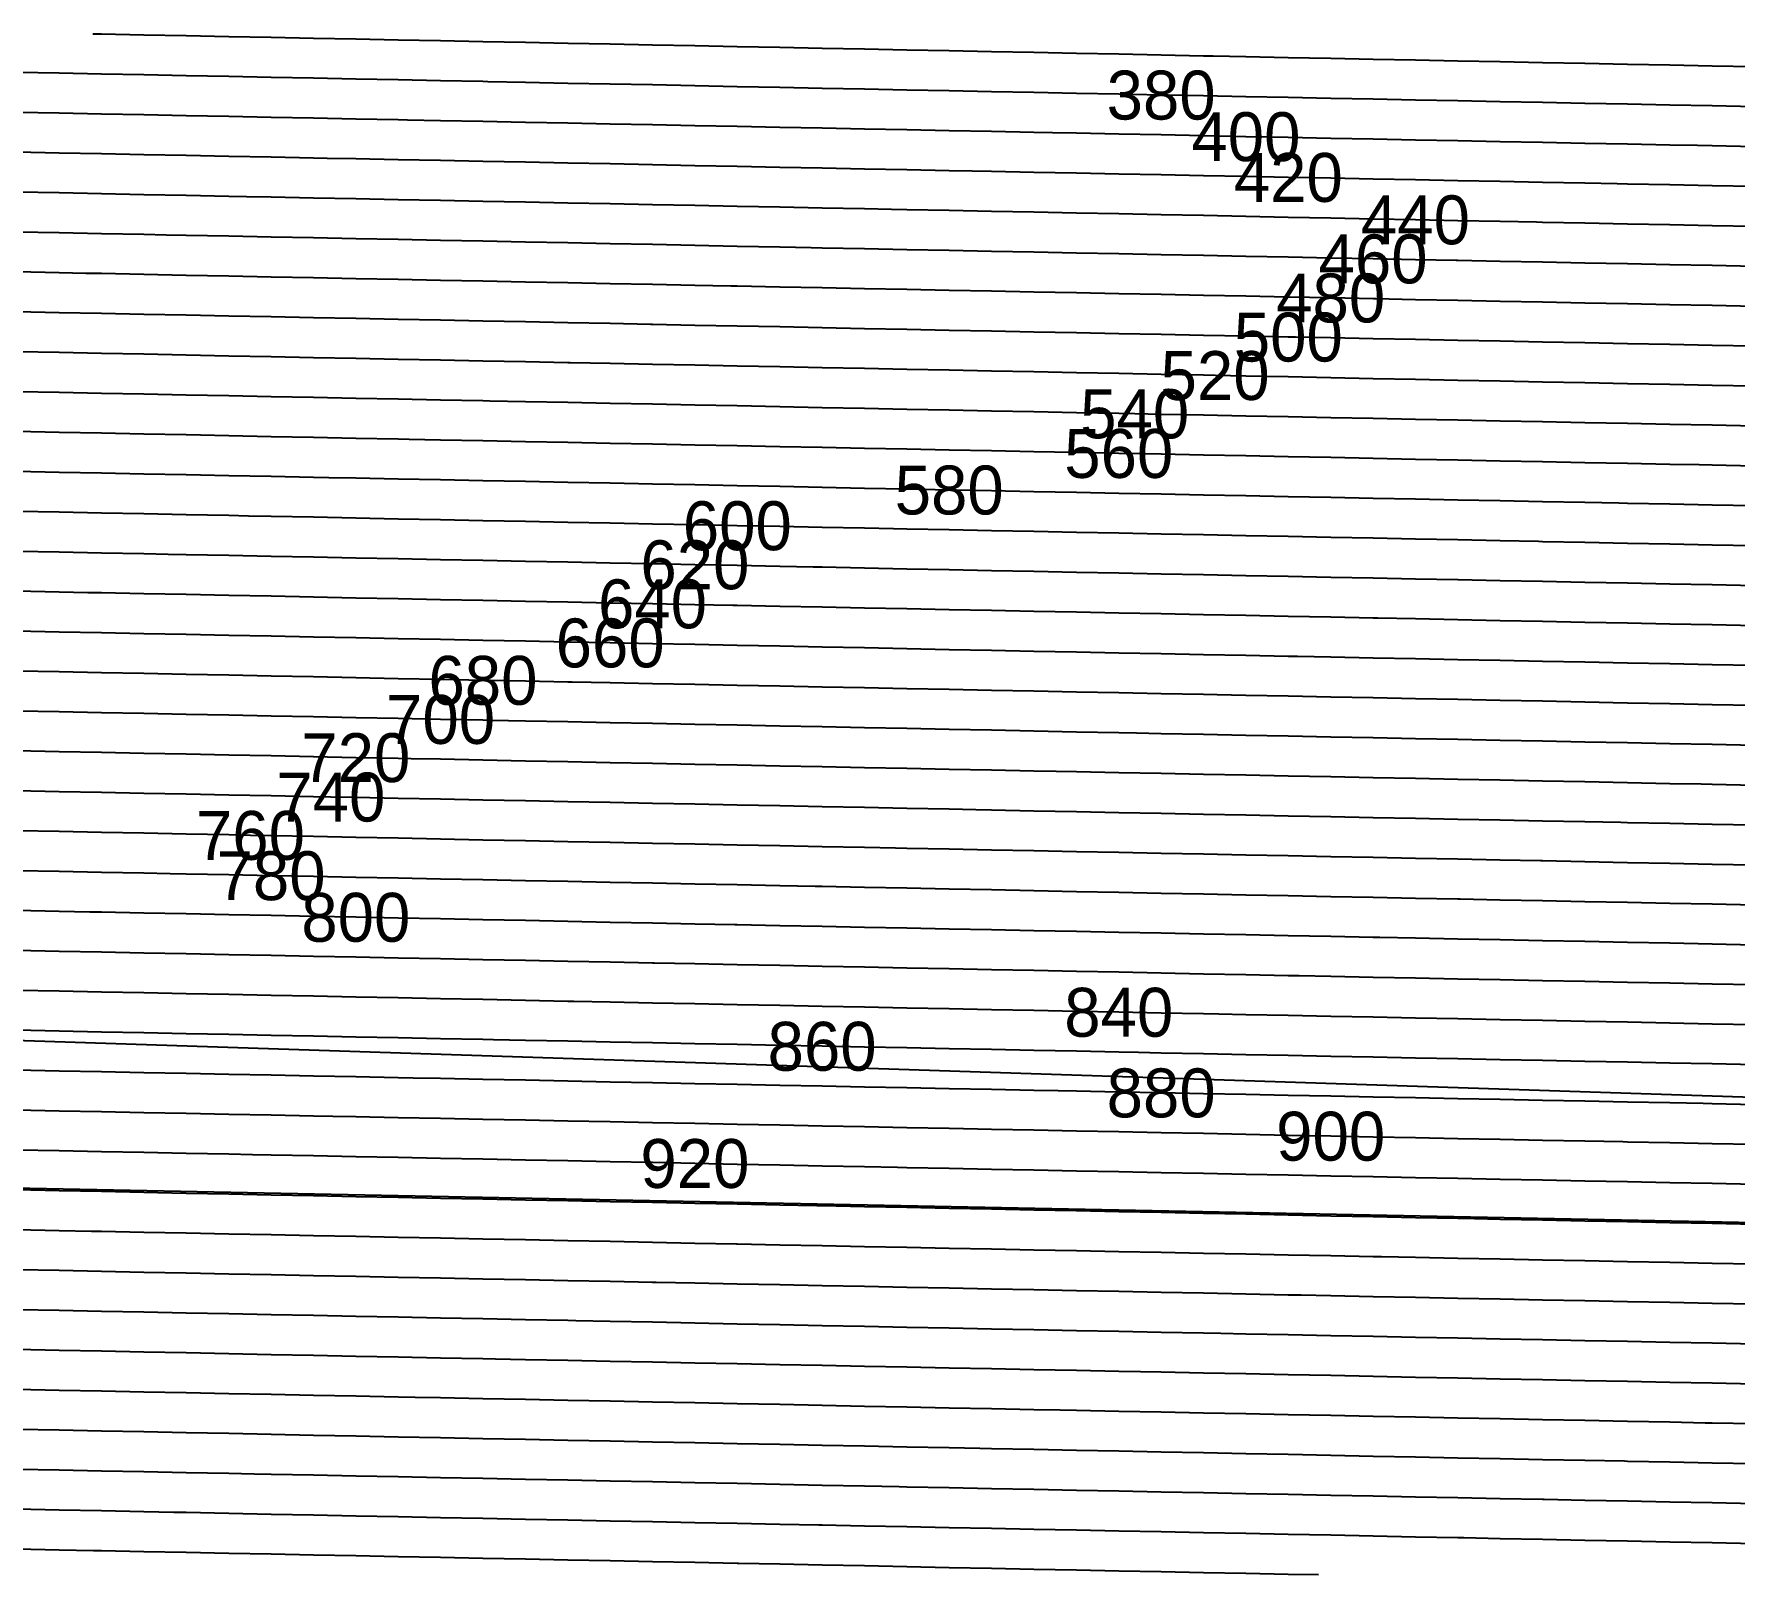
# Model space of a CAD drawing. Header units: metres. Extents: x 2416 to 4584, y 31 to 133.
# Drawn here: x 3425.2 to 3512.1, y 32.7 to 111.5 of the extents above; entities that cross this region are included whole.
import ezdxf
from ezdxf.enums import TextEntityAlignment as Align

# ---------------------------------------------------------------- set-up
doc = ezdxf.new("R2010")
doc.units = ezdxf.units.M
for name, color, linetype in [('Vs_1000', 7, 'Continuous'), ('Vs_1020', 7, 'Continuous'), ('Vs_1040', 7, 'Continuous'), ('Vs_1060', 7, 'Continuous'), ('Vs_1080', 7, 'Continuous'), ('Vs_1100', 7, 'Continuous'), ('Vs_1120', 7, 'Continuous'), ('Vs_360', 7, 'Continuous'), ('Vs_380', 7, 'Continuous'), ('Vs_400', 7, 'Continuous'), ('Vs_420', 7, 'Continuous'), ('Vs_440', 7, 'Continuous'), ('Vs_460', 7, 'Continuous'), ('Vs_480', 7, 'Continuous'), ('Vs_500', 7, 'Continuous'), ('Vs_520', 7, 'Continuous'), ('Vs_540', 7, 'Continuous'), ('Vs_560', 7, 'Continuous'), ('Vs_580', 7, 'Continuous'), ('Vs_600', 7, 'Continuous'), ('Vs_620', 7, 'Continuous'), ('Vs_640', 7, 'Continuous'), ('Vs_660', 7, 'Continuous'), ('Vs_680', 7, 'Continuous'), ('Vs_700', 7, 'Continuous'), ('Vs_720', 7, 'Continuous'), ('Vs_740', 7, 'Continuous'), ('Vs_760', 7, 'Continuous'), ('Vs_780', 7, 'Continuous'), ('Vs_800', 7, 'Continuous'), ('Vs_820', 7, 'Continuous'), ('Vs_840', 7, 'Continuous'), ('Vs_860', 7, 'Continuous'), ('Vs_880', 7, 'Continuous'), ('Vs_900', 7, 'Continuous'), ('Vs_920', 7, 'Continuous'), ('Vs_940', 7, 'Continuous'), ('Vs_960', 7, 'Continuous'), ('Vs_980', 7, 'Continuous')]:
    doc.layers.add(name, color=color, linetype=linetype)

msp = doc.modelspace()

# ---------------------------------------------------------------- linework, layer by layer
at = {"layer": 'Vs_1000'}
msp.add_lwpolyline([(3513.174, 44.525), (3511.006, 44.568), (3508.838, 44.611), (3506.67, 44.654), (3504.502, 44.696), (3502.334, 44.739), (3500.166, 44.782), (3497.998, 44.825), (3495.83, 44.868), (3493.662, 44.911), (3491.494, 44.954), (3489.326, 44.997), (3487.158, 45.04), (3485.874, 45.065), (3484.989, 45.083), (3482.821, 45.126), (3480.653, 45.169), (3478.485, 45.212), (3476.317, 45.255), (3474.149, 45.297), (3471.981, 45.34), (3469.813, 45.383), (3467.645, 45.426), (3465.477, 45.469), (3463.309, 45.512), (3461.141, 45.555), (3458.973, 45.598), (3456.805, 45.641), (3454.637, 45.684), (3452.881, 45.719), (3452.468, 45.727), (3450.3, 45.77), (3448.132, 45.813), (3445.964, 45.856), (3443.796, 45.898), (3441.628, 45.941), (3439.46, 45.984), (3437.292, 46.027), (3435.124, 46.07), (3432.956, 46.113), (3430.788, 46.156), (3428.62, 46.199), (3426.452, 46.242), (3424.284, 46.285)], dxfattribs=at)
at = {"layer": 'Vs_1020'}
msp.add_lwpolyline([(3513.174, 42.484), (3511.006, 42.526), (3508.838, 42.569), (3506.67, 42.612), (3504.502, 42.655), (3502.334, 42.698), (3500.166, 42.741), (3497.998, 42.784), (3495.83, 42.827), (3493.662, 42.87), (3491.494, 42.913), (3489.326, 42.956), (3487.158, 42.999), (3484.989, 43.042), (3482.821, 43.085), (3481.762, 43.106), (3480.653, 43.127), (3478.485, 43.17), (3476.317, 43.213), (3474.149, 43.256), (3471.981, 43.299), (3469.813, 43.342), (3467.645, 43.385), (3465.477, 43.428), (3463.309, 43.471), (3461.141, 43.514), (3458.973, 43.557), (3456.805, 43.6), (3454.637, 43.643), (3452.468, 43.686), (3450.3, 43.728), (3448.77, 43.759), (3448.132, 43.771), (3445.964, 43.814), (3443.796, 43.857), (3441.628, 43.9), (3439.46, 43.943), (3437.292, 43.986), (3435.124, 44.029), (3432.956, 44.072), (3430.788, 44.115), (3428.62, 44.158), (3426.452, 44.201), (3424.284, 44.244)], dxfattribs=at)
at = {"layer": 'Vs_1040'}
msp.add_lwpolyline([(3513.174, 40.442), (3511.006, 40.485), (3510.643, 40.492), (3508.838, 40.528), (3506.67, 40.571), (3504.502, 40.614), (3502.334, 40.657), (3500.166, 40.7), (3497.998, 40.743), (3495.83, 40.786), (3493.662, 40.829), (3491.494, 40.872), (3489.326, 40.915), (3487.158, 40.957), (3484.989, 41), (3482.821, 41.043), (3480.653, 41.086), (3478.485, 41.129), (3477.65, 41.146), (3476.317, 41.172), (3474.149, 41.215), (3471.981, 41.258), (3469.813, 41.301), (3467.645, 41.344), (3465.477, 41.387), (3463.309, 41.43), (3461.141, 41.473), (3458.973, 41.516), (3456.805, 41.558), (3454.637, 41.601), (3452.468, 41.644), (3450.3, 41.687), (3448.132, 41.73), (3445.964, 41.773), (3444.658, 41.799), (3443.796, 41.816), (3441.628, 41.859), (3439.46, 41.902), (3437.292, 41.945), (3435.124, 41.988), (3432.956, 42.031), (3430.788, 42.074), (3428.62, 42.117), (3426.452, 42.159), (3424.284, 42.202)], dxfattribs=at)
at = {"layer": 'Vs_1060'}
msp.add_lwpolyline([(3513.174, 38.401), (3511.006, 38.444), (3508.838, 38.487), (3506.67, 38.53), (3506.531, 38.533), (3504.502, 38.573), (3502.334, 38.616), (3500.166, 38.659), (3497.998, 38.702), (3495.83, 38.745), (3493.662, 38.787), (3491.494, 38.83), (3489.326, 38.873), (3487.158, 38.916), (3484.989, 38.959), (3482.821, 39.002), (3480.653, 39.045), (3478.485, 39.088), (3476.317, 39.131), (3474.149, 39.174), (3473.539, 39.186), (3471.981, 39.217), (3469.813, 39.26), (3467.645, 39.303), (3465.477, 39.346), (3463.309, 39.388), (3461.141, 39.431), (3458.973, 39.474), (3456.805, 39.517), (3454.637, 39.56), (3452.468, 39.603), (3450.3, 39.646), (3448.132, 39.689), (3445.964, 39.732), (3443.796, 39.775), (3441.628, 39.818), (3440.546, 39.839), (3439.46, 39.861), (3437.292, 39.904), (3435.124, 39.947), (3432.956, 39.989), (3430.788, 40.032), (3428.62, 40.075), (3426.452, 40.118), (3424.284, 40.161)], dxfattribs=at)
at = {"layer": 'Vs_1080'}
msp.add_lwpolyline([(3513.174, 36.36), (3511.006, 36.403), (3508.838, 36.446), (3506.67, 36.489), (3504.502, 36.532), (3502.42, 36.573), (3502.334, 36.575), (3500.166, 36.617), (3497.998, 36.66), (3495.83, 36.703), (3493.662, 36.746), (3491.494, 36.789), (3489.326, 36.832), (3487.158, 36.875), (3484.989, 36.918), (3482.821, 36.961), (3480.653, 37.004), (3478.485, 37.047), (3476.317, 37.09), (3474.149, 37.133), (3471.981, 37.176), (3469.813, 37.218), (3469.427, 37.226), (3467.645, 37.261), (3465.477, 37.304), (3463.309, 37.347), (3461.141, 37.39), (3458.973, 37.433), (3456.805, 37.476), (3454.637, 37.519), (3452.468, 37.562), (3450.3, 37.605), (3448.132, 37.648), (3445.964, 37.691), (3443.796, 37.734), (3441.628, 37.777), (3439.46, 37.819), (3437.292, 37.862), (3436.434, 37.879), (3435.124, 37.905), (3432.956, 37.948), (3430.788, 37.991), (3428.62, 38.034), (3426.452, 38.077), (3424.284, 38.12)], dxfattribs=at)
at = {"layer": 'Vs_1100'}
msp.add_lwpolyline([(3513.174, 34.319), (3511.006, 34.362), (3508.838, 34.405), (3506.67, 34.447), (3504.502, 34.49), (3502.334, 34.533), (3500.166, 34.576), (3498.308, 34.613), (3497.998, 34.619), (3495.83, 34.662), (3493.662, 34.705), (3491.494, 34.748), (3489.326, 34.791), (3487.158, 34.834), (3484.989, 34.877), (3482.821, 34.92), (3480.653, 34.963), (3478.485, 35.006), (3476.317, 35.048), (3474.149, 35.091), (3471.981, 35.134), (3469.813, 35.177), (3467.645, 35.22), (3465.477, 35.263), (3465.315, 35.266), (3463.309, 35.306), (3461.141, 35.349), (3458.973, 35.392), (3456.805, 35.435), (3454.637, 35.478), (3452.468, 35.521), (3450.3, 35.564), (3448.132, 35.607), (3445.964, 35.649), (3443.796, 35.692), (3441.628, 35.735), (3439.46, 35.778), (3437.292, 35.821), (3435.124, 35.864), (3432.956, 35.907), (3432.322, 35.92), (3430.788, 35.95), (3428.62, 35.993), (3426.452, 36.036), (3424.284, 36.079)], dxfattribs=at)
at = {"layer": 'Vs_1120'}
msp.add_lwpolyline([(3490.876, 32.719), (3489.326, 32.75), (3487.158, 32.793), (3484.989, 32.836), (3482.821, 32.878), (3480.653, 32.921), (3478.485, 32.964), (3476.317, 33.007), (3474.149, 33.05), (3471.981, 33.093), (3469.813, 33.136), (3467.645, 33.179), (3465.477, 33.222), (3463.309, 33.265), (3461.203, 33.307), (3461.141, 33.308), (3458.973, 33.351), (3456.805, 33.394), (3454.637, 33.437), (3452.468, 33.479), (3450.3, 33.522), (3448.132, 33.565), (3445.964, 33.608), (3443.796, 33.651), (3441.628, 33.694), (3439.46, 33.737), (3437.292, 33.78), (3435.124, 33.823), (3432.956, 33.866), (3430.788, 33.909), (3428.62, 33.952), (3428.21, 33.96), (3426.452, 33.995), (3424.284, 34.038)], dxfattribs=at)
at = {"layer": 'Vs_360'}
msp.add_lwpolyline([(3513.174, 109.844), (3511.006, 109.887), (3508.838, 109.93), (3506.67, 109.972), (3504.502, 110.015), (3502.334, 110.058), (3500.166, 110.101), (3497.998, 110.144), (3495.83, 110.187), (3493.662, 110.23), (3491.494, 110.273), (3489.326, 110.316), (3487.158, 110.359), (3485.484, 110.392), (3484.989, 110.402), (3482.821, 110.445), (3480.653, 110.488), (3478.485, 110.531), (3476.317, 110.573), (3474.149, 110.616), (3471.981, 110.659), (3469.813, 110.702), (3467.645, 110.745), (3465.477, 110.788), (3463.309, 110.831), (3461.141, 110.874), (3458.973, 110.917), (3456.805, 110.96), (3454.637, 111.003), (3452.491, 111.045), (3452.468, 111.046), (3450.3, 111.089), (3448.132, 111.132), (3445.964, 111.174), (3443.796, 111.217), (3441.628, 111.26), (3439.46, 111.303), (3437.292, 111.346), (3435.124, 111.389), (3432.956, 111.432), (3430.788, 111.475), (3428.62, 111.518), (3428.171, 111.527)], dxfattribs=at)
at = {"layer": 'Vs_380'}
msp.add_lwpolyline([(3513.174, 107.802), (3511.006, 107.845), (3508.838, 107.888), (3506.67, 107.931), (3504.502, 107.974), (3502.334, 108.017), (3500.166, 108.06), (3497.998, 108.103), (3495.83, 108.146), (3493.662, 108.189), (3491.494, 108.232), (3489.326, 108.275), (3487.158, 108.318), (3484.989, 108.361), (3482.821, 108.403), (3481.372, 108.432), (3480.653, 108.446), (3478.485, 108.489), (3476.317, 108.532), (3474.149, 108.575), (3471.981, 108.618), (3469.813, 108.661), (3467.645, 108.704), (3465.477, 108.747), (3463.309, 108.79), (3461.141, 108.833), (3458.973, 108.876), (3456.805, 108.919), (3454.637, 108.962), (3452.468, 109.004), (3450.3, 109.047), (3448.379, 109.085), (3448.132, 109.09), (3445.964, 109.133), (3443.796, 109.176), (3441.628, 109.219), (3439.46, 109.262), (3437.292, 109.305), (3435.124, 109.348), (3432.956, 109.391), (3430.788, 109.434), (3428.62, 109.477), (3426.452, 109.52), (3424.284, 109.563)], dxfattribs=at)
at = {"layer": 'Vs_400'}
msp.add_lwpolyline([(3513.174, 105.761), (3511.006, 105.804), (3510.253, 105.819), (3508.838, 105.847), (3506.67, 105.89), (3504.502, 105.933), (3502.334, 105.976), (3500.166, 106.019), (3497.998, 106.062), (3495.83, 106.105), (3493.662, 106.148), (3491.494, 106.191), (3489.326, 106.233), (3487.158, 106.276), (3484.989, 106.319), (3482.821, 106.362), (3480.653, 106.405), (3478.485, 106.448), (3477.26, 106.472), (3476.317, 106.491), (3474.149, 106.534), (3471.981, 106.577), (3469.813, 106.62), (3467.645, 106.663), (3465.477, 106.706), (3463.309, 106.749), (3461.141, 106.792), (3458.973, 106.834), (3456.805, 106.877), (3454.637, 106.92), (3452.468, 106.963), (3450.3, 107.006), (3448.132, 107.049), (3445.964, 107.092), (3444.267, 107.126), (3443.796, 107.135), (3441.628, 107.178), (3439.46, 107.221), (3437.292, 107.264), (3435.124, 107.307), (3432.956, 107.35), (3430.788, 107.393), (3428.62, 107.435), (3426.452, 107.478), (3424.284, 107.521)], dxfattribs=at)
at = {"layer": 'Vs_420'}
msp.add_lwpolyline([(3513.174, 103.72), (3511.006, 103.763), (3508.838, 103.806), (3506.67, 103.849), (3506.141, 103.859), (3504.502, 103.892), (3502.334, 103.935), (3500.166, 103.978), (3497.998, 104.021), (3495.83, 104.063), (3493.662, 104.106), (3491.494, 104.149), (3489.326, 104.192), (3487.158, 104.235), (3484.989, 104.278), (3482.821, 104.321), (3480.653, 104.364), (3478.485, 104.407), (3476.317, 104.45), (3474.149, 104.493), (3473.148, 104.513), (3471.981, 104.536), (3469.813, 104.579), (3467.645, 104.622), (3465.477, 104.664), (3463.309, 104.707), (3461.141, 104.75), (3458.973, 104.793), (3456.805, 104.836), (3454.637, 104.879), (3452.468, 104.922), (3450.3, 104.965), (3448.132, 105.008), (3445.964, 105.051), (3443.796, 105.094), (3441.628, 105.137), (3440.155, 105.166), (3439.46, 105.18), (3437.292, 105.223), (3435.124, 105.265), (3432.956, 105.308), (3430.788, 105.351), (3428.62, 105.394), (3426.452, 105.437), (3424.284, 105.48)], dxfattribs=at)
at = {"layer": 'Vs_440'}
msp.add_lwpolyline([(3513.174, 101.679), (3511.006, 101.722), (3508.838, 101.765), (3506.67, 101.808), (3504.502, 101.851), (3502.334, 101.893), (3502.029, 101.899), (3500.166, 101.936), (3497.998, 101.979), (3495.83, 102.022), (3493.662, 102.065), (3491.494, 102.108), (3489.326, 102.151), (3487.158, 102.194), (3484.989, 102.237), (3482.821, 102.28), (3480.653, 102.323), (3478.485, 102.366), (3476.317, 102.409), (3474.149, 102.452), (3471.981, 102.494), (3469.813, 102.537), (3469.036, 102.553), (3467.645, 102.58), (3465.477, 102.623), (3463.309, 102.666), (3461.141, 102.709), (3458.973, 102.752), (3456.805, 102.795), (3454.637, 102.838), (3452.468, 102.881), (3450.3, 102.924), (3448.132, 102.967), (3445.964, 103.01), (3443.796, 103.053), (3441.628, 103.095), (3439.46, 103.138), (3437.292, 103.181), (3436.044, 103.206), (3435.124, 103.224), (3432.956, 103.267), (3430.788, 103.31), (3428.62, 103.353), (3426.452, 103.396), (3424.284, 103.439)], dxfattribs=at)
at = {"layer": 'Vs_460'}
msp.add_lwpolyline([(3513.174, 99.638), (3511.006, 99.681), (3508.838, 99.723), (3506.67, 99.766), (3504.502, 99.809), (3502.334, 99.852), (3500.166, 99.895), (3497.998, 99.938), (3497.917, 99.94), (3495.83, 99.981), (3493.662, 100.024), (3491.494, 100.067), (3489.326, 100.11), (3487.158, 100.153), (3484.989, 100.196), (3482.821, 100.239), (3480.653, 100.282), (3478.485, 100.324), (3476.317, 100.367), (3474.149, 100.41), (3471.981, 100.453), (3469.813, 100.496), (3467.645, 100.539), (3465.477, 100.582), (3464.924, 100.593), (3463.309, 100.625), (3461.141, 100.668), (3458.973, 100.711), (3456.805, 100.754), (3454.637, 100.797), (3452.468, 100.84), (3450.3, 100.883), (3448.132, 100.925), (3445.964, 100.968), (3443.796, 101.011), (3441.628, 101.054), (3439.46, 101.097), (3437.292, 101.14), (3435.124, 101.183), (3432.956, 101.226), (3431.932, 101.246), (3430.788, 101.269), (3428.62, 101.312), (3426.452, 101.355), (3424.284, 101.398)], dxfattribs=at)
at = {"layer": 'Vs_480'}
msp.add_lwpolyline([(3513.174, 97.596), (3511.006, 97.639), (3508.838, 97.682), (3506.67, 97.725), (3504.502, 97.768), (3502.334, 97.811), (3500.166, 97.854), (3497.998, 97.897), (3495.83, 97.94), (3493.805, 97.98), (3493.662, 97.983), (3491.494, 98.026), (3489.326, 98.069), (3487.158, 98.112), (3484.989, 98.154), (3482.821, 98.197), (3480.653, 98.24), (3478.485, 98.283), (3476.317, 98.326), (3474.149, 98.369), (3471.981, 98.412), (3469.813, 98.455), (3467.645, 98.498), (3465.477, 98.541), (3463.309, 98.584), (3461.141, 98.627), (3460.812, 98.633), (3458.973, 98.67), (3456.805, 98.713), (3454.637, 98.755), (3452.468, 98.798), (3450.3, 98.841), (3448.132, 98.884), (3445.964, 98.927), (3443.796, 98.97), (3441.628, 99.013), (3439.46, 99.056), (3437.292, 99.099), (3435.124, 99.142), (3432.956, 99.185), (3430.788, 99.228), (3428.62, 99.271), (3427.823, 99.286), (3426.452, 99.314), (3424.284, 99.357)], dxfattribs=at)
at = {"layer": 'Vs_500'}
msp.add_lwpolyline([(3513.174, 95.555), (3511.006, 95.598), (3508.838, 95.641), (3506.67, 95.684), (3504.502, 95.727), (3502.334, 95.77), (3500.166, 95.813), (3497.998, 95.856), (3495.83, 95.899), (3493.662, 95.942), (3491.494, 95.984), (3489.693, 96.02), (3489.326, 96.027), (3487.158, 96.07), (3484.989, 96.113), (3482.821, 96.156), (3480.653, 96.199), (3478.485, 96.242), (3476.317, 96.285), (3474.149, 96.328), (3471.981, 96.371), (3469.813, 96.414), (3467.645, 96.457), (3465.477, 96.5), (3463.309, 96.543), (3461.141, 96.585), (3458.973, 96.628), (3456.805, 96.671), (3456.7, 96.673), (3454.637, 96.714), (3452.468, 96.757), (3450.3, 96.8), (3448.132, 96.843), (3445.964, 96.886), (3443.796, 96.929), (3441.628, 96.972), (3439.46, 97.015), (3437.292, 97.058), (3435.124, 97.101), (3432.956, 97.144), (3430.788, 97.186), (3428.62, 97.229), (3426.452, 97.272), (3424.284, 97.315)], dxfattribs=at)
at = {"layer": 'Vs_520'}
msp.add_lwpolyline([(3513.174, 93.514), (3511.006, 93.557), (3508.838, 93.6), (3506.67, 93.643), (3504.502, 93.686), (3502.334, 93.729), (3500.166, 93.772), (3497.998, 93.814), (3495.83, 93.857), (3493.662, 93.9), (3491.494, 93.943), (3489.326, 93.986), (3487.158, 94.029), (3485.581, 94.06), (3484.989, 94.072), (3482.821, 94.115), (3480.653, 94.158), (3478.485, 94.201), (3476.317, 94.244), (3474.149, 94.287), (3471.981, 94.33), (3469.813, 94.373), (3467.645, 94.415), (3465.477, 94.458), (3463.309, 94.501), (3461.141, 94.544), (3458.973, 94.587), (3456.805, 94.63), (3454.637, 94.673), (3452.589, 94.714), (3452.468, 94.716), (3450.3, 94.759), (3448.132, 94.802), (3445.964, 94.845), (3443.796, 94.888), (3441.628, 94.931), (3439.46, 94.974), (3437.292, 95.016), (3435.124, 95.059), (3432.956, 95.102), (3430.788, 95.145), (3428.62, 95.188), (3426.452, 95.231), (3424.284, 95.274)], dxfattribs=at)
at = {"layer": 'Vs_540'}
msp.add_lwpolyline([(3513.174, 91.473), (3511.006, 91.516), (3508.838, 91.559), (3506.67, 91.602), (3504.502, 91.644), (3502.334, 91.687), (3500.166, 91.73), (3497.998, 91.773), (3495.83, 91.816), (3493.662, 91.859), (3491.494, 91.902), (3489.326, 91.945), (3487.158, 91.988), (3484.989, 92.031), (3482.821, 92.074), (3481.469, 92.101), (3480.653, 92.117), (3478.485, 92.16), (3476.317, 92.203), (3474.149, 92.245), (3471.981, 92.288), (3469.813, 92.331), (3467.645, 92.374), (3465.477, 92.417), (3463.309, 92.46), (3461.141, 92.503), (3458.973, 92.546), (3456.805, 92.589), (3454.637, 92.632), (3452.468, 92.675), (3450.3, 92.718), (3448.477, 92.754), (3448.132, 92.761), (3445.964, 92.804), (3443.796, 92.846), (3441.628, 92.889), (3439.46, 92.932), (3437.292, 92.975), (3435.124, 93.018), (3432.956, 93.061), (3430.788, 93.104), (3428.62, 93.147), (3426.452, 93.19), (3424.284, 93.233)], dxfattribs=at)
at = {"layer": 'Vs_560'}
msp.add_lwpolyline([(3513.174, 89.432), (3511.006, 89.474), (3510.35, 89.487), (3508.838, 89.517), (3506.67, 89.56), (3504.502, 89.603), (3502.334, 89.646), (3500.166, 89.689), (3497.998, 89.732), (3495.83, 89.775), (3493.662, 89.818), (3491.494, 89.861), (3489.326, 89.904), (3487.158, 89.947), (3484.989, 89.99), (3482.821, 90.033), (3480.653, 90.075), (3478.485, 90.118), (3477.358, 90.141), (3476.317, 90.161), (3474.149, 90.204), (3471.981, 90.247), (3469.813, 90.29), (3467.645, 90.333), (3465.477, 90.376), (3463.309, 90.419), (3461.141, 90.462), (3458.973, 90.505), (3456.805, 90.548), (3454.637, 90.591), (3452.468, 90.634), (3450.3, 90.676), (3448.132, 90.719), (3445.964, 90.762), (3444.365, 90.794), (3443.796, 90.805), (3441.628, 90.848), (3439.46, 90.891), (3437.292, 90.934), (3435.124, 90.977), (3432.956, 91.02), (3430.788, 91.063), (3428.62, 91.106), (3426.452, 91.149), (3424.284, 91.192)], dxfattribs=at)
at = {"layer": 'Vs_580'}
msp.add_lwpolyline([(3513.174, 87.39), (3511.006, 87.433), (3508.838, 87.476), (3506.67, 87.519), (3506.239, 87.528), (3504.502, 87.562), (3502.334, 87.605), (3500.166, 87.648), (3497.998, 87.691), (3495.83, 87.734), (3493.662, 87.777), (3491.494, 87.82), (3489.326, 87.863), (3487.158, 87.905), (3484.989, 87.948), (3482.821, 87.991), (3480.653, 88.034), (3478.485, 88.077), (3476.317, 88.12), (3474.149, 88.163), (3473.246, 88.181), (3471.981, 88.206), (3469.813, 88.249), (3467.645, 88.292), (3465.477, 88.335), (3463.309, 88.378), (3461.141, 88.421), (3458.973, 88.464), (3456.805, 88.506), (3454.637, 88.549), (3452.468, 88.592), (3450.3, 88.635), (3448.132, 88.678), (3445.964, 88.721), (3443.796, 88.764), (3441.628, 88.807), (3440.253, 88.834), (3439.46, 88.85), (3437.292, 88.893), (3435.124, 88.936), (3432.956, 88.979), (3430.788, 89.022), (3428.62, 89.065), (3426.452, 89.108), (3424.284, 89.151)], dxfattribs=at)
at = {"layer": 'Vs_600'}
msp.add_lwpolyline([(3513.174, 85.349), (3511.006, 85.392), (3508.838, 85.435), (3506.67, 85.478), (3504.502, 85.521), (3502.334, 85.564), (3502.127, 85.568), (3500.166, 85.607), (3497.998, 85.65), (3495.83, 85.693), (3493.662, 85.735), (3491.494, 85.778), (3489.326, 85.821), (3487.158, 85.864), (3484.989, 85.907), (3482.821, 85.95), (3480.653, 85.993), (3478.485, 86.036), (3476.317, 86.079), (3474.149, 86.122), (3471.981, 86.165), (3469.813, 86.208), (3469.134, 86.221), (3467.645, 86.251), (3465.477, 86.294), (3463.309, 86.336), (3461.141, 86.379), (3458.973, 86.422), (3456.805, 86.465), (3454.637, 86.508), (3452.468, 86.551), (3450.3, 86.594), (3448.132, 86.637), (3445.964, 86.68), (3443.796, 86.723), (3441.628, 86.766), (3439.46, 86.809), (3437.292, 86.852), (3436.141, 86.874), (3435.124, 86.895), (3432.956, 86.937), (3430.788, 86.98), (3428.62, 87.023), (3426.452, 87.066), (3424.284, 87.109)], dxfattribs=at)
at = {"layer": 'Vs_620'}
msp.add_lwpolyline([(3513.174, 83.308), (3511.006, 83.351), (3508.838, 83.394), (3506.67, 83.437), (3504.502, 83.48), (3502.334, 83.523), (3500.166, 83.565), (3498.015, 83.608), (3497.998, 83.608), (3495.83, 83.651), (3493.662, 83.694), (3491.494, 83.737), (3489.326, 83.78), (3487.158, 83.823), (3484.989, 83.866), (3482.821, 83.909), (3480.653, 83.952), (3478.485, 83.995), (3476.317, 84.038), (3474.149, 84.081), (3471.981, 84.124), (3469.813, 84.166), (3467.645, 84.209), (3465.477, 84.252), (3465.022, 84.261), (3463.309, 84.295), (3461.141, 84.338), (3458.973, 84.381), (3456.805, 84.424), (3454.637, 84.467), (3452.468, 84.51), (3450.3, 84.553), (3448.132, 84.596), (3445.964, 84.639), (3443.796, 84.682), (3441.628, 84.725), (3439.46, 84.767), (3437.292, 84.81), (3435.124, 84.853), (3432.956, 84.896), (3432.031, 84.915), (3430.788, 84.939), (3428.62, 84.982), (3426.452, 85.025), (3424.284, 85.068)], dxfattribs=at)
at = {"layer": 'Vs_640'}
msp.add_lwpolyline([(3513.174, 81.267), (3511.006, 81.31), (3508.838, 81.353), (3506.67, 81.395), (3504.502, 81.438), (3502.334, 81.481), (3500.166, 81.524), (3497.998, 81.567), (3495.83, 81.61), (3493.903, 81.648), (3493.662, 81.653), (3491.494, 81.696), (3489.326, 81.739), (3487.158, 81.782), (3484.989, 81.825), (3482.821, 81.868), (3480.653, 81.911), (3478.485, 81.954), (3476.317, 81.996), (3474.149, 82.039), (3471.981, 82.082), (3469.813, 82.125), (3467.645, 82.168), (3465.477, 82.211), (3463.309, 82.254), (3461.141, 82.297), (3460.91, 82.302), (3458.973, 82.34), (3456.805, 82.383), (3454.637, 82.426), (3452.468, 82.469), (3450.3, 82.512), (3448.132, 82.555), (3445.964, 82.597), (3443.796, 82.64), (3441.628, 82.683), (3439.46, 82.726), (3437.292, 82.769), (3435.124, 82.812), (3432.956, 82.855), (3430.788, 82.898), (3428.62, 82.941), (3427.923, 82.955), (3426.452, 82.984), (3424.284, 83.027)], dxfattribs=at)
at = {"layer": 'Vs_660'}
msp.add_lwpolyline([(3513.174, 79.225), (3511.006, 79.268), (3508.838, 79.311), (3506.67, 79.354), (3504.502, 79.397), (3502.334, 79.44), (3500.166, 79.483), (3497.998, 79.526), (3495.83, 79.569), (3493.662, 79.612), (3491.494, 79.655), (3489.791, 79.688), (3489.326, 79.698), (3487.158, 79.741), (3484.989, 79.784), (3482.821, 79.826), (3480.653, 79.869), (3478.485, 79.912), (3476.317, 79.955), (3474.149, 79.998), (3471.981, 80.041), (3469.813, 80.084), (3467.645, 80.127), (3465.477, 80.17), (3463.309, 80.213), (3461.141, 80.256), (3458.973, 80.299), (3456.805, 80.342), (3456.798, 80.342), (3454.637, 80.385), (3452.468, 80.427), (3450.3, 80.47), (3448.132, 80.513), (3445.964, 80.556), (3443.796, 80.599), (3441.628, 80.642), (3439.46, 80.685), (3437.292, 80.728), (3435.124, 80.771), (3432.956, 80.814), (3430.788, 80.857), (3428.62, 80.9), (3426.452, 80.943), (3424.284, 80.986)], dxfattribs=at)
at = {"layer": 'Vs_680'}
msp.add_lwpolyline([(3513.174, 77.184), (3511.006, 77.227), (3508.838, 77.27), (3506.67, 77.313), (3504.502, 77.356), (3502.334, 77.399), (3500.166, 77.442), (3497.998, 77.485), (3495.83, 77.528), (3493.662, 77.571), (3491.494, 77.614), (3489.326, 77.656), (3487.158, 77.699), (3485.679, 77.729), (3484.989, 77.742), (3482.821, 77.785), (3480.653, 77.828), (3478.485, 77.871), (3476.317, 77.914), (3474.149, 77.957), (3471.981, 78), (3469.813, 78.043), (3467.645, 78.086), (3465.477, 78.129), (3463.309, 78.172), (3461.141, 78.215), (3458.973, 78.257), (3456.805, 78.3), (3454.637, 78.343), (3452.686, 78.382), (3452.468, 78.386), (3450.3, 78.429), (3448.132, 78.472), (3445.964, 78.515), (3443.796, 78.558), (3441.628, 78.601), (3439.46, 78.644), (3437.292, 78.687), (3435.124, 78.73), (3432.956, 78.773), (3430.788, 78.816), (3428.62, 78.859), (3426.452, 78.902), (3424.284, 78.945)], dxfattribs=at)
at = {"layer": 'Vs_700'}
msp.add_lwpolyline([(3513.174, 75.143), (3511.006, 75.186), (3508.838, 75.229), (3506.67, 75.272), (3504.502, 75.315), (3502.334, 75.358), (3500.166, 75.401), (3497.998, 75.444), (3495.83, 75.486), (3493.662, 75.529), (3491.494, 75.572), (3489.326, 75.615), (3487.158, 75.658), (3484.989, 75.701), (3482.821, 75.744), (3481.567, 75.769), (3480.653, 75.787), (3478.485, 75.83), (3476.317, 75.873), (3474.149, 75.916), (3471.981, 75.959), (3469.813, 76.002), (3467.645, 76.045), (3465.477, 76.087), (3463.309, 76.13), (3461.141, 76.173), (3458.973, 76.216), (3456.805, 76.259), (3454.637, 76.302), (3452.468, 76.345), (3450.3, 76.388), (3448.574, 76.422), (3448.132, 76.431), (3445.964, 76.474), (3443.796, 76.517), (3441.628, 76.56), (3439.46, 76.603), (3437.292, 76.646), (3435.124, 76.688), (3432.956, 76.731), (3430.788, 76.774), (3428.62, 76.817), (3426.452, 76.86), (3424.284, 76.903)], dxfattribs=at)
at = {"layer": 'Vs_720'}
msp.add_lwpolyline([(3513.174, 73.102), (3511.006, 73.145), (3510.448, 73.156), (3508.838, 73.188), (3506.67, 73.231), (3504.502, 73.274), (3502.334, 73.316), (3500.166, 73.359), (3497.998, 73.402), (3495.83, 73.445), (3493.662, 73.488), (3491.494, 73.531), (3489.326, 73.574), (3487.158, 73.617), (3484.989, 73.66), (3482.821, 73.703), (3480.653, 73.746), (3478.485, 73.789), (3477.455, 73.809), (3476.317, 73.832), (3474.149, 73.875), (3471.981, 73.917), (3469.813, 73.96), (3467.645, 74.003), (3465.477, 74.046), (3463.309, 74.089), (3461.141, 74.132), (3458.973, 74.175), (3456.805, 74.218), (3454.637, 74.261), (3452.468, 74.304), (3450.3, 74.347), (3448.132, 74.39), (3445.964, 74.433), (3444.462, 74.462), (3443.796, 74.476), (3441.628, 74.518), (3439.46, 74.561), (3437.292, 74.604), (3435.124, 74.647), (3432.956, 74.69), (3430.788, 74.733), (3428.62, 74.776), (3426.452, 74.819), (3424.284, 74.862)], dxfattribs=at)
at = {"layer": 'Vs_740'}
msp.add_lwpolyline([(3513.174, 71.061), (3511.006, 71.104), (3508.838, 71.146), (3506.67, 71.189), (3506.336, 71.196), (3504.502, 71.232), (3502.334, 71.275), (3500.166, 71.318), (3497.998, 71.361), (3495.83, 71.404), (3493.662, 71.447), (3491.494, 71.49), (3489.326, 71.533), (3487.158, 71.576), (3484.989, 71.619), (3482.821, 71.662), (3480.653, 71.705), (3478.485, 71.747), (3476.317, 71.79), (3474.149, 71.833), (3473.343, 71.849), (3471.981, 71.876), (3469.813, 71.919), (3467.645, 71.962), (3465.477, 72.005), (3463.309, 72.048), (3461.141, 72.091), (3458.973, 72.134), (3456.805, 72.177), (3454.637, 72.22), (3452.468, 72.263), (3450.3, 72.306), (3448.132, 72.348), (3445.964, 72.391), (3443.796, 72.434), (3441.628, 72.477), (3440.351, 72.503), (3439.46, 72.52), (3437.292, 72.563), (3435.124, 72.606), (3432.956, 72.649), (3430.788, 72.692), (3428.62, 72.735), (3426.452, 72.778), (3424.284, 72.821)], dxfattribs=at)
at = {"layer": 'Vs_760'}
msp.add_lwpolyline([(3513.174, 69.019), (3511.006, 69.062), (3508.838, 69.105), (3506.67, 69.148), (3504.502, 69.191), (3502.334, 69.234), (3502.224, 69.236), (3500.166, 69.277), (3497.998, 69.32), (3495.83, 69.363), (3493.662, 69.406), (3491.494, 69.449), (3489.326, 69.492), (3487.158, 69.535), (3484.989, 69.577), (3482.821, 69.62), (3480.653, 69.663), (3478.485, 69.706), (3476.317, 69.749), (3474.149, 69.792), (3471.981, 69.835), (3469.813, 69.878), (3469.231, 69.889), (3467.645, 69.921), (3465.477, 69.964), (3463.309, 70.007), (3461.141, 70.05), (3458.973, 70.093), (3456.805, 70.136), (3454.637, 70.178), (3452.468, 70.221), (3450.3, 70.264), (3448.132, 70.307), (3445.964, 70.35), (3443.796, 70.393), (3441.628, 70.436), (3439.46, 70.479), (3437.292, 70.522), (3436.239, 70.543), (3435.124, 70.565), (3432.956, 70.608), (3430.788, 70.651), (3428.62, 70.694), (3426.452, 70.737), (3424.284, 70.78)], dxfattribs=at)
at = {"layer": 'Vs_780'}
msp.add_lwpolyline([(3513.174, 66.978), (3511.006, 67.021), (3508.838, 67.064), (3506.67, 67.107), (3504.502, 67.15), (3502.334, 67.193), (3500.166, 67.236), (3498.112, 67.276), (3497.998, 67.279), (3495.83, 67.322), (3493.662, 67.365), (3491.494, 67.407), (3489.326, 67.45), (3487.158, 67.493), (3484.989, 67.536), (3482.821, 67.579), (3480.653, 67.622), (3478.485, 67.665), (3476.317, 67.708), (3474.149, 67.751), (3471.981, 67.794), (3469.813, 67.837), (3467.645, 67.88), (3465.477, 67.923), (3465.12, 67.93), (3463.309, 67.966), (3461.141, 68.008), (3458.973, 68.051), (3456.805, 68.094), (3454.637, 68.137), (3452.468, 68.18), (3450.3, 68.223), (3448.132, 68.266), (3445.964, 68.309), (3443.796, 68.352), (3441.628, 68.395), (3439.46, 68.438), (3437.292, 68.481), (3435.124, 68.524), (3432.956, 68.567), (3432.128, 68.583), (3430.788, 68.609), (3428.62, 68.652), (3426.452, 68.695), (3424.284, 68.738)], dxfattribs=at)
at = {"layer": 'Vs_800'}
msp.add_lwpolyline([(3513.174, 64.937), (3511.006, 64.98), (3508.838, 65.023), (3506.67, 65.066), (3504.502, 65.109), (3502.334, 65.152), (3500.166, 65.195), (3497.998, 65.237), (3495.83, 65.28), (3494, 65.317), (3493.662, 65.323), (3491.494, 65.366), (3489.326, 65.409), (3487.158, 65.452), (3484.989, 65.495), (3482.821, 65.538), (3480.653, 65.581), (3478.485, 65.624), (3476.317, 65.667), (3474.149, 65.71), (3471.981, 65.753), (3469.813, 65.796), (3467.645, 65.838), (3465.477, 65.881), (3463.309, 65.924), (3461.141, 65.967), (3461.008, 65.97), (3458.973, 66.01), (3456.805, 66.053), (3454.637, 66.096), (3452.468, 66.139), (3450.3, 66.182), (3448.132, 66.225), (3445.964, 66.268), (3443.796, 66.311), (3441.628, 66.354), (3439.46, 66.396), (3437.292, 66.439), (3435.124, 66.482), (3432.956, 66.525), (3430.788, 66.568), (3428.62, 66.611), (3428.019, 66.623), (3426.452, 66.654), (3424.284, 66.697)], dxfattribs=at)
at = {"layer": 'Vs_820'}
for points in [[(3070.464, 71.662), (3703.964, 50.903)], [(3513.174, 62.896), (3511.006, 62.939), (3508.838, 62.982), (3506.67, 63.025), (3504.502, 63.067), (3502.334, 63.11), (3500.166, 63.153), (3497.998, 63.196), (3495.83, 63.239), (3493.662, 63.282), (3491.494, 63.325), (3489.889, 63.357), (3489.326, 63.368), (3487.158, 63.411), (3484.989, 63.454), (3482.821, 63.497), (3480.653, 63.54), (3478.485, 63.583), (3476.317, 63.625), (3474.149, 63.668), (3471.981, 63.711), (3469.813, 63.754), (3467.645, 63.797), (3465.477, 63.84), (3463.309, 63.883), (3461.141, 63.926), (3458.973, 63.969), (3456.896, 64.01), (3456.805, 64.012), (3454.637, 64.055), (3452.468, 64.098), (3450.3, 64.141), (3448.132, 64.184), (3445.964, 64.226), (3443.796, 64.269), (3441.628, 64.312), (3439.46, 64.355), (3437.292, 64.398), (3435.124, 64.441), (3432.956, 64.484), (3430.788, 64.527), (3428.62, 64.57), (3426.452, 64.613), (3424.284, 64.656)]]:
    msp.add_lwpolyline(points, dxfattribs=at)
at = {"layer": 'Vs_840'}
msp.add_lwpolyline([(3513.174, 60.855), (3511.006, 60.897), (3508.838, 60.94), (3506.67, 60.983), (3504.502, 61.026), (3502.334, 61.069), (3500.166, 61.112), (3497.998, 61.155), (3495.83, 61.198), (3493.662, 61.241), (3491.494, 61.284), (3489.326, 61.327), (3487.158, 61.37), (3485.777, 61.397), (3484.989, 61.413), (3482.821, 61.455), (3480.653, 61.498), (3478.485, 61.541), (3476.317, 61.584), (3474.149, 61.627), (3471.981, 61.67), (3469.813, 61.713), (3467.645, 61.756), (3465.477, 61.799), (3463.309, 61.842), (3461.141, 61.885), (3458.973, 61.928), (3456.805, 61.971), (3454.637, 62.014), (3452.784, 62.05), (3452.468, 62.056), (3450.3, 62.099), (3448.132, 62.142), (3445.964, 62.185), (3443.796, 62.228), (3441.628, 62.271), (3439.46, 62.314), (3437.292, 62.357), (3435.124, 62.4), (3432.956, 62.443), (3430.788, 62.486), (3428.62, 62.529), (3426.452, 62.572), (3424.284, 62.615)], dxfattribs=at)
at = {"layer": 'Vs_860'}
msp.add_lwpolyline([(3513.174, 58.813), (3511.006, 58.856), (3508.838, 58.899), (3506.67, 58.942), (3504.502, 58.985), (3502.334, 59.028), (3500.166, 59.071), (3497.998, 59.114), (3495.83, 59.157), (3493.662, 59.2), (3491.494, 59.243), (3489.326, 59.285), (3487.158, 59.328), (3484.989, 59.371), (3482.821, 59.414), (3481.665, 59.437), (3480.653, 59.457), (3478.485, 59.5), (3476.317, 59.543), (3474.149, 59.586), (3471.981, 59.629), (3469.813, 59.672), (3467.645, 59.715), (3465.477, 59.758), (3463.309, 59.801), (3461.141, 59.844), (3458.973, 59.886), (3456.805, 59.929), (3454.637, 59.972), (3452.468, 60.015), (3450.3, 60.058), (3448.672, 60.09), (3448.132, 60.101), (3445.964, 60.144), (3443.796, 60.187), (3441.628, 60.23), (3439.46, 60.273), (3437.292, 60.316), (3435.124, 60.359), (3432.956, 60.402), (3430.788, 60.445), (3428.62, 60.488), (3426.452, 60.531), (3424.284, 60.574)], dxfattribs=at)
at = {"layer": 'Vs_880'}
msp.add_lwpolyline([(3513.174, 56.772), (3511.006, 56.815), (3510.546, 56.824), (3508.838, 56.858), (3506.67, 56.901), (3504.502, 56.944), (3502.334, 56.987), (3500.166, 57.03), (3497.998, 57.073), (3495.83, 57.115), (3493.662, 57.158), (3491.494, 57.201), (3489.326, 57.244), (3487.158, 57.287), (3484.989, 57.33), (3482.821, 57.373), (3480.653, 57.416), (3478.485, 57.459), (3477.553, 57.477), (3476.317, 57.502), (3474.149, 57.545), (3471.981, 57.588), (3469.813, 57.631), (3467.645, 57.674), (3465.477, 57.716), (3463.309, 57.759), (3461.141, 57.802), (3458.973, 57.845), (3456.805, 57.888), (3454.637, 57.931), (3452.468, 57.974), (3450.3, 58.017), (3448.132, 58.06), (3445.964, 58.103), (3444.56, 58.131), (3443.796, 58.146), (3441.628, 58.189), (3439.46, 58.232), (3437.292, 58.275), (3435.124, 58.317), (3432.956, 58.36), (3430.788, 58.403), (3428.62, 58.446), (3426.452, 58.489), (3424.284, 58.532)], dxfattribs=at)
at = {"layer": 'Vs_900'}
msp.add_lwpolyline([(3513.174, 54.731), (3511.006, 54.774), (3508.838, 54.817), (3506.67, 54.86), (3506.434, 54.864), (3504.502, 54.903), (3502.334, 54.945), (3500.166, 54.988), (3497.998, 55.031), (3495.83, 55.074), (3493.662, 55.117), (3491.494, 55.16), (3489.326, 55.203), (3487.158, 55.246), (3484.989, 55.289), (3482.821, 55.332), (3480.653, 55.375), (3478.485, 55.418), (3476.317, 55.461), (3474.149, 55.504), (3473.441, 55.518), (3471.981, 55.546), (3469.813, 55.589), (3467.645, 55.632), (3465.477, 55.675), (3463.309, 55.718), (3461.141, 55.761), (3458.973, 55.804), (3456.805, 55.847), (3454.637, 55.89), (3452.468, 55.933), (3450.3, 55.976), (3448.132, 56.019), (3445.964, 56.062), (3443.796, 56.105), (3441.628, 56.147), (3440.448, 56.171), (3439.46, 56.19), (3437.292, 56.233), (3435.124, 56.276), (3432.956, 56.319), (3430.788, 56.362), (3428.62, 56.405), (3426.452, 56.448), (3424.284, 56.491)], dxfattribs=at)
at = {"layer": 'Vs_920'}
msp.add_lwpolyline([(3513.174, 52.69), (3511.006, 52.733), (3508.838, 52.775), (3506.67, 52.818), (3504.502, 52.861), (3502.334, 52.904), (3502.322, 52.905), (3500.166, 52.947), (3497.998, 52.99), (3495.83, 53.033), (3493.662, 53.076), (3491.494, 53.119), (3489.326, 53.162), (3487.158, 53.205), (3484.989, 53.248), (3482.821, 53.291), (3480.653, 53.334), (3478.485, 53.376), (3476.317, 53.419), (3474.149, 53.462), (3471.981, 53.505), (3469.813, 53.548), (3469.329, 53.558), (3467.645, 53.591), (3465.477, 53.634), (3463.309, 53.677), (3461.141, 53.72), (3458.973, 53.763), (3456.805, 53.806), (3454.637, 53.849), (3452.468, 53.892), (3450.3, 53.935), (3448.132, 53.977), (3445.964, 54.02), (3443.796, 54.063), (3441.628, 54.106), (3439.46, 54.149), (3437.292, 54.192), (3436.336, 54.211), (3435.124, 54.235), (3432.956, 54.278), (3430.788, 54.321), (3428.62, 54.364), (3426.452, 54.407), (3424.284, 54.45)], dxfattribs=at)
at = {"layer": 'Vs_940'}
for points in [[(3400.24, 53), (4253.938, 35.981)], [(3513.174, 50.648), (3511.006, 50.691), (3508.838, 50.734), (3506.67, 50.777), (3504.502, 50.82), (3502.334, 50.863), (3500.166, 50.906), (3498.21, 50.945), (3497.998, 50.949), (3495.83, 50.992), (3493.662, 51.035), (3491.494, 51.078), (3489.326, 51.121), (3487.158, 51.164), (3484.989, 51.206), (3482.821, 51.249), (3480.653, 51.292), (3478.485, 51.335), (3476.317, 51.378), (3474.149, 51.421), (3471.981, 51.464), (3469.813, 51.507), (3467.645, 51.55), (3465.477, 51.593), (3465.217, 51.598), (3463.309, 51.636), (3461.141, 51.679), (3458.973, 51.722), (3456.805, 51.765), (3454.637, 51.807), (3452.468, 51.85), (3450.3, 51.893), (3448.132, 51.936), (3445.964, 51.979), (3443.796, 52.022), (3441.628, 52.065), (3439.46, 52.108), (3437.292, 52.151), (3435.124, 52.194), (3432.956, 52.237), (3432.225, 52.251), (3430.788, 52.28), (3428.62, 52.323), (3426.452, 52.366), (3424.284, 52.409)]]:
    msp.add_lwpolyline(points, dxfattribs=at)
at = {"layer": 'Vs_960'}
msp.add_lwpolyline([(3513.174, 48.607), (3511.006, 48.65), (3508.838, 48.693), (3506.67, 48.736), (3504.502, 48.779), (3502.334, 48.822), (3500.166, 48.865), (3497.998, 48.908), (3495.83, 48.951), (3494.098, 48.985), (3493.662, 48.994), (3491.494, 49.036), (3489.326, 49.079), (3487.158, 49.122), (3484.989, 49.165), (3482.821, 49.208), (3480.653, 49.251), (3478.485, 49.294), (3476.317, 49.337), (3474.149, 49.38), (3471.981, 49.423), (3469.813, 49.466), (3467.645, 49.509), (3465.477, 49.552), (3463.309, 49.595), (3461.141, 49.637), (3461.105, 49.638), (3458.973, 49.68), (3456.805, 49.723), (3454.637, 49.766), (3452.468, 49.809), (3450.3, 49.852), (3448.132, 49.895), (3445.964, 49.938), (3443.796, 49.981), (3441.628, 50.024), (3439.46, 50.067), (3437.292, 50.11), (3435.124, 50.153), (3432.956, 50.196), (3430.788, 50.238), (3428.62, 50.281), (3428.114, 50.291), (3426.452, 50.324), (3424.284, 50.367)], dxfattribs=at)
at = {"layer": 'Vs_980'}
msp.add_lwpolyline([(3513.174, 46.566), (3511.006, 46.609), (3508.838, 46.652), (3506.67, 46.695), (3504.502, 46.738), (3502.334, 46.781), (3500.166, 46.824), (3497.998, 46.866), (3495.83, 46.909), (3493.662, 46.952), (3491.494, 46.995), (3489.986, 47.025), (3489.326, 47.038), (3487.158, 47.081), (3484.989, 47.124), (3482.821, 47.167), (3480.653, 47.21), (3478.485, 47.253), (3476.317, 47.296), (3474.149, 47.339), (3471.981, 47.382), (3469.813, 47.425), (3467.645, 47.467), (3465.477, 47.51), (3463.309, 47.553), (3461.141, 47.596), (3458.973, 47.639), (3456.993, 47.678), (3456.805, 47.682), (3454.637, 47.725), (3452.468, 47.768), (3450.3, 47.811), (3448.132, 47.854), (3445.964, 47.897), (3443.796, 47.94), (3441.628, 47.983), (3439.46, 48.026), (3437.292, 48.068), (3435.124, 48.111), (3432.956, 48.154), (3430.788, 48.197), (3428.62, 48.24), (3426.452, 48.283), (3424.284, 48.326)], dxfattribs=at)

# ---------------------------------------------------------------- texts
at = {"layer": 'Vs_380'}
msp.add_text('380', height=2.5, dxfattribs=at).set_placement((3482.821, 108.403), align=Align.MIDDLE_CENTER)
at = {"layer": 'Vs_400'}
msp.add_text('400', height=2.5, dxfattribs=at).set_placement((3487.158, 106.276), align=Align.MIDDLE_CENTER)
at = {"layer": 'Vs_420'}
msp.add_text('420', height=2.5, dxfattribs=at).set_placement((3489.326, 104.192), align=Align.MIDDLE_CENTER)
at = {"layer": 'Vs_440'}
msp.add_text('440', height=2.5, dxfattribs=at).set_placement((3495.83, 102.022), align=Align.MIDDLE_CENTER)
at = {"layer": 'Vs_460'}
msp.add_text('460', height=2.5, dxfattribs=at).set_placement((3493.662, 100.024), align=Align.MIDDLE_CENTER)
at = {"layer": 'Vs_480'}
msp.add_text('480', height=2.5, dxfattribs=at).set_placement((3491.494, 98.026), align=Align.MIDDLE_CENTER)
at = {"layer": 'Vs_500'}
msp.add_text('500', height=2.5, dxfattribs=at).set_placement((3489.326, 96.027), align=Align.MIDDLE_CENTER)
at = {"layer": 'Vs_520'}
msp.add_text('520', height=2.5, dxfattribs=at).set_placement((3485.581, 94.06), align=Align.MIDDLE_CENTER)
at = {"layer": 'Vs_540'}
msp.add_text('540', height=2.5, dxfattribs=at).set_placement((3481.469, 92.101), align=Align.MIDDLE_CENTER)
at = {"layer": 'Vs_560'}
msp.add_text('560', height=2.5, dxfattribs=at).set_placement((3480.653, 90.075), align=Align.MIDDLE_CENTER)
at = {"layer": 'Vs_580'}
msp.add_text('580', height=2.5, dxfattribs=at).set_placement((3471.981, 88.206), align=Align.MIDDLE_CENTER)
at = {"layer": 'Vs_600'}
msp.add_text('600', height=2.5, dxfattribs=at).set_placement((3461.141, 86.379), align=Align.MIDDLE_CENTER)
at = {"layer": 'Vs_620'}
msp.add_text('620', height=2.5, dxfattribs=at).set_placement((3458.973, 84.381), align=Align.MIDDLE_CENTER)
at = {"layer": 'Vs_640'}
msp.add_text('640', height=2.5, dxfattribs=at).set_placement((3456.805, 82.383), align=Align.MIDDLE_CENTER)
at = {"layer": 'Vs_660'}
msp.add_text('660', height=2.5, dxfattribs=at).set_placement((3454.637, 80.385), align=Align.MIDDLE_CENTER)
at = {"layer": 'Vs_680'}
msp.add_text('680', height=2.5, dxfattribs=at).set_placement((3448.132, 78.472), align=Align.MIDDLE_CENTER)
at = {"layer": 'Vs_700'}
msp.add_text('700', height=2.5, dxfattribs=at).set_placement((3445.964, 76.474), align=Align.MIDDLE_CENTER)
at = {"layer": 'Vs_720'}
msp.add_text('720', height=2.5, dxfattribs=at).set_placement((3441.628, 74.518), align=Align.MIDDLE_CENTER)
at = {"layer": 'Vs_740'}
msp.add_text('740', height=2.5, dxfattribs=at).set_placement((3440.351, 72.503), align=Align.MIDDLE_CENTER)
at = {"layer": 'Vs_760'}
msp.add_text('760', height=2.5, dxfattribs=at).set_placement((3436.239, 70.543), align=Align.MIDDLE_CENTER)
at = {"layer": 'Vs_780'}
msp.add_text('780', height=2.5, dxfattribs=at).set_placement((3437.292, 68.481), align=Align.MIDDLE_CENTER)
at = {"layer": 'Vs_800'}
msp.add_text('800', height=2.5, dxfattribs=at).set_placement((3441.628, 66.354), align=Align.MIDDLE_CENTER)
at = {"layer": 'Vs_840'}
msp.add_text('840', height=2.5, dxfattribs=at).set_placement((3480.653, 61.498), align=Align.MIDDLE_CENTER)
at = {"layer": 'Vs_860'}
msp.add_text('860', height=2.5, dxfattribs=at).set_placement((3465.477, 59.758), align=Align.MIDDLE_CENTER)
at = {"layer": 'Vs_880'}
msp.add_text('880', height=2.5, dxfattribs=at).set_placement((3482.821, 57.373), align=Align.MIDDLE_CENTER)
at = {"layer": 'Vs_900'}
msp.add_text('900', height=2.5, dxfattribs=at).set_placement((3491.494, 55.16), align=Align.MIDDLE_CENTER)
at = {"layer": 'Vs_920'}
msp.add_text('920', height=2.5, dxfattribs=at).set_placement((3458.973, 53.763), align=Align.MIDDLE_CENTER)

doc.saveas('drawing.dxf')
